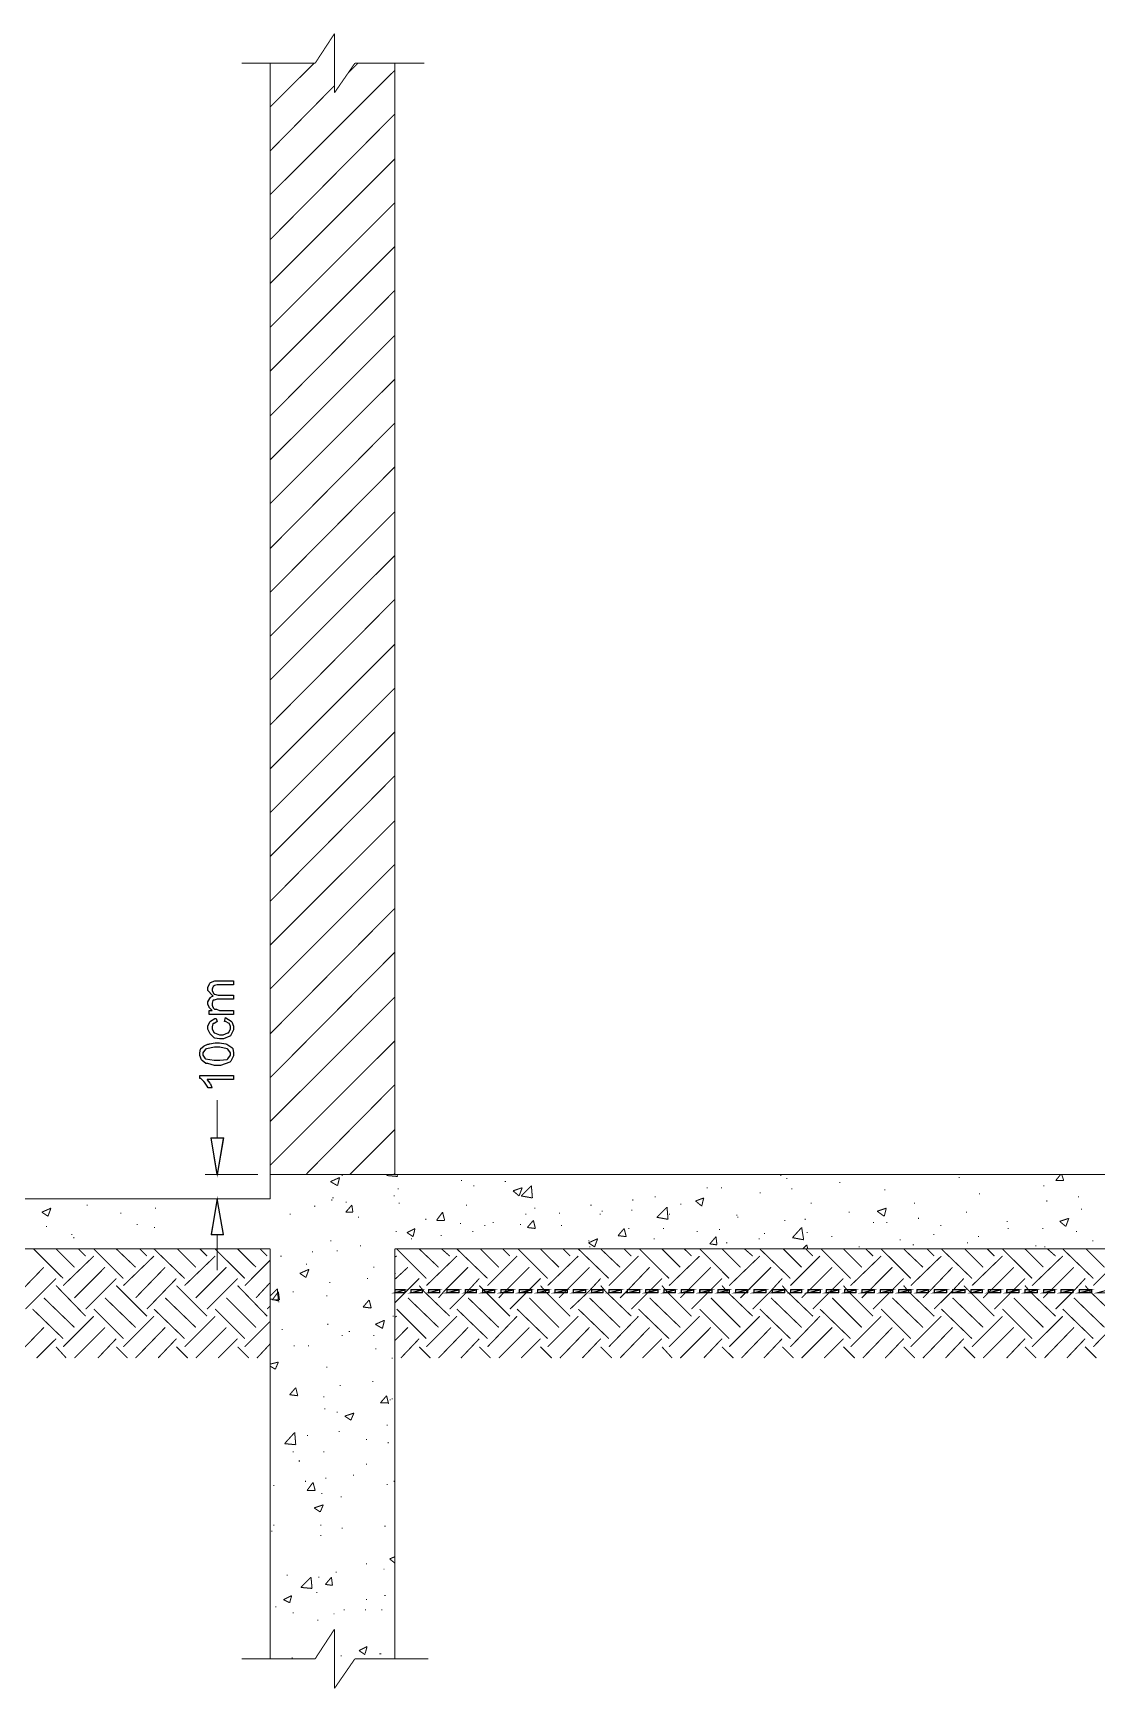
# Model space of a CAD drawing. Header units: metres. Extents: x -593 to 248, y 430 to 1024.
# Drawn here: x -295.5 to -251.3, y 470 to 538.9 of the extents above; entities that cross this region are included whole.
import ezdxf

# ---------------------------------------------------------------- set-up
doc = ezdxf.new("R2010")
doc.units = ezdxf.units.M
doc.header["$MEASUREMENT"] = 0
for name, color, linetype in [('C00-00-00-BLACK', 7, 'Continuous'), ('C00-7E-FF', 150, 'Continuous'), ('C00-FF-00', 3, 'Continuous'), ('C95-49-00', 34, 'Continuous'), ('CFF-7E-00', 30, 'Continuous')]:
    doc.layers.add(name, color=color, linetype=linetype)

msp = doc.modelspace()

# ---------------------------------------------------------------- linework, layer by layer
at = {"layer": 'C00-00-00-BLACK', "const_width": 0.0423}
for points in [[(-283.006, 538.845), (-283.809, 537.617)], [(-283.006, 536.387), (-283.006, 538.845)], [(-283.006, 538.845), (-283.006, 537.617)], [(-286.866, 537.617), (-283.809, 537.617)], [(-285.678, 537.617), (-285.678, 490.394)], [(-285.678, 535.794), (-283.852, 537.617)], [(-282.156, 537.617), (-283.006, 536.387)], [(-282.455, 537.192), (-282.029, 537.617)], [(-282.156, 537.617), (-279.273, 537.617)], [(-280.502, 537.617), (-280.502, 491.413)], [(-285.678, 532.148), (-280.502, 537.318)], [(-285.678, 533.971), (-283.006, 536.683)], [(-285.678, 530.283), (-280.502, 535.498)], [(-285.678, 528.46), (-280.502, 533.633)], [(-285.678, 526.637), (-280.502, 531.81)], [(-285.678, 524.814), (-280.502, 529.987)], [(-285.678, 522.949), (-280.502, 528.164)], [(-285.678, 521.126), (-280.502, 526.298)], [(-285.678, 519.306), (-280.502, 524.475)], [(-285.678, 517.44), (-280.502, 522.653)], [(-285.678, 515.617), (-280.502, 520.83)], [(-285.678, 513.794), (-280.502, 518.964)], [(-285.678, 511.972), (-280.502, 517.144)], [(-285.678, 510.106), (-280.502, 515.32)], [(-285.678, 508.283), (-280.502, 513.456)], [(-285.678, 506.459), (-280.502, 511.633)], [(-285.678, 504.636), (-280.502, 509.81)], [(-285.678, 502.772), (-280.502, 507.987)], [(-285.678, 500.951), (-280.502, 506.12)], [(-285.678, 499.128), (-280.502, 504.299)], [(-285.678, 497.262), (-280.502, 502.475)], [(-285.678, 495.439), (-280.502, 500.652)], [(-285.678, 493.618), (-280.502, 498.786)], [(-285.678, 491.794), (-280.502, 496.966)], [(-284.194, 491.413), (-280.502, 495.143)], [(-282.368, 491.413), (-280.502, 493.279)], [(-285.678, 491.413), (-188.513, 491.413)], [(-283.175, 491.116), (-282.794, 491.286)], [(-283.175, 491.116), (-282.879, 490.947)], [(-282.879, 490.947), (-282.794, 491.286)], [(-282.709, 491.37), (-282.667, 491.37)], [(-280.841, 491.37), (-280.798, 491.413)], [(-280.841, 491.37), (-280.375, 491.329)], [(-280.545, 491.413), (-280.502, 491.455)], [(-280.375, 491.329), (-280.418, 491.413)], [(-280.375, 490.82), (-280.332, 490.82)], [(-277.746, 491.159), (-277.703, 491.159)], [(-277.238, 490.947), (-277.195, 490.947)], [(-275.923, 491.116), (-275.88, 491.116)], [(-275.584, 490.733), (-275.201, 490.863)], [(-275.33, 490.521), (-275.201, 490.863)], [(-275.245, 490.521), (-274.819, 490.947)], [(-274.776, 490.437), (-274.819, 490.947)], [(-273.888, 491.413), (-273.846, 491.413)], [(-267.525, 490.863), (-267.482, 490.863)], [(-266.933, 490.863), (-266.89, 490.863)], [(-264.471, 491.37), (-264.429, 491.37)], [(-264.218, 491.243), (-264.175, 491.243)], [(-264.006, 490.82), (-263.963, 490.82)], [(-262.01, 491.074), (-261.969, 491.074)], [(-257.049, 491.286), (-257.008, 491.286)], [(-255.777, 491.413), (-255.735, 491.413)], [(-255.735, 491.413), (-255.693, 491.413)], [(-253.528, 490.947), (-253.486, 490.947)], [(-253.02, 491.159), (-252.809, 491.413)], [(-253.02, 491.159), (-252.682, 491.159)], [(-252.682, 491.159), (-252.766, 491.413)], [(-298.145, 490.394), (-285.678, 490.394)], [(-293.311, 490.141), (-293.268, 490.141)], [(-283.133, 490.352), (-283.09, 490.352)], [(-283.09, 490.437), (-283.047, 490.437)], [(-282.54, 490.268), (-282.497, 490.268)], [(-282.54, 489.845), (-282.284, 490.141)], [(-282.241, 489.845), (-282.284, 490.141)], [(-280.545, 490.521), (-280.502, 490.521)], [(-280.332, 490.225), (-280.291, 490.225)], [(-277.534, 490.141), (-277.491, 490.141)], [(-275.584, 490.733), (-275.33, 490.521)], [(-275.245, 490.521), (-274.776, 490.437)], [(-272.362, 490.141), (-272.316, 490.141)], [(-270.62, 490.352), (-270.577, 490.352)], [(-269.688, 490.478), (-269.647, 490.478)], [(-268.627, 490.182), (-268.586, 490.182)], [(-267.991, 490.31), (-267.652, 490.437)], [(-267.991, 490.31), (-267.736, 490.098)], [(-267.736, 490.098), (-267.652, 490.437)], [(-265.32, 490.648), (-265.279, 490.648)], [(-263.199, 490.225), (-263.157, 490.225)], [(-260.145, 490.777), (-260.103, 490.777)], [(-258.915, 490.225), (-258.872, 490.225)], [(-256.2, 490.607), (-256.158, 490.607)], [(-253.401, 490.31), (-253.359, 490.31)], [(-252.087, 490.478), (-252.044, 490.478)], [(-295.177, 489.845), (-294.795, 490.012)], [(-295.177, 489.845), (-294.922, 489.675)], [(-294.922, 489.675), (-294.795, 490.012)], [(-291.911, 489.802), (-291.869, 489.802)], [(-290.469, 490.012), (-290.426, 490.012)], [(-284.87, 489.759), (-284.829, 489.759)], [(-283.852, 490.098), (-283.809, 490.098)], [(-282.54, 489.845), (-282.241, 489.845)], [(-282.029, 489.632), (-281.986, 489.632)], [(-279.23, 489.548), (-279.187, 489.548)], [(-278.764, 489.506), (-278.511, 489.845)], [(-278.764, 489.506), (-278.425, 489.506)], [(-278.425, 489.506), (-278.511, 489.845)], [(-275.074, 489.759), (-275.031, 489.759)], [(-274.989, 489.209), (-274.735, 489.506)], [(-274.65, 489.167), (-274.735, 489.506)], [(-274.692, 490.012), (-274.65, 490.012)], [(-273.674, 489.802), (-273.631, 489.802)], [(-271.978, 489.759), (-271.935, 489.759)], [(-271.893, 489.886), (-271.851, 489.886)], [(-270.663, 489.929), (-270.62, 489.929)], [(-269.604, 489.632), (-269.179, 490.055)], [(-269.604, 489.632), (-269.136, 489.548)], [(-269.136, 489.548), (-269.179, 490.055)], [(-269.093, 489.759), (-269.052, 489.759)], [(-266.294, 489.716), (-266.252, 489.716)], [(-266.252, 489.632), (-266.21, 489.632)], [(-264.302, 489.506), (-264.259, 489.506)], [(-263.453, 489.548), (-263.41, 489.548)], [(-261.63, 489.845), (-261.587, 489.845)], [(-260.442, 489.886), (-260.06, 490.012)], [(-260.442, 489.886), (-260.145, 489.675)], [(-260.145, 489.675), (-260.06, 490.012)], [(-258.746, 489.59), (-258.703, 489.59)], [(-256.753, 489.845), (-256.711, 489.845)], [(-255.055, 489.463), (-255.013, 489.463)], [(-252.85, 489.463), (-252.47, 489.59)], [(-252.85, 489.463), (-252.597, 489.252)], [(-252.597, 489.252), (-252.47, 489.59)], [(-251.959, 489.971), (-251.917, 489.971)], [(-295.007, 489.252), (-294.965, 489.252)], [(-293.949, 488.913), (-293.903, 488.913)], [(-293.861, 488.786), (-293.819, 488.786)], [(-291.234, 489.336), (-291.191, 489.336)], [(-290.512, 489.209), (-290.469, 489.209)], [(-280.46, 489.04), (-280.418, 489.04)], [(-279.995, 488.997), (-279.656, 489.167)], [(-279.995, 488.997), (-279.74, 488.828)], [(-279.825, 488.743), (-279.783, 488.743)], [(-279.74, 488.828), (-279.656, 489.167)], [(-278.595, 488.87), (-278.552, 488.87)], [(-277.787, 489.379), (-277.746, 489.379)], [(-277.28, 489.04), (-277.238, 489.04)], [(-276.771, 489.293), (-276.729, 489.293)], [(-276.43, 489.42), (-276.388, 489.42)], [(-275.287, 489.336), (-275.245, 489.336)], [(-274.989, 489.209), (-274.65, 489.167)], [(-273.588, 489.293), (-273.547, 489.293)], [(-272.446, 488.571), (-272.063, 488.743)], [(-272.19, 488.402), (-272.063, 488.743)], [(-271.215, 488.87), (-270.962, 489.167)], [(-271.215, 488.87), (-270.874, 488.828)], [(-270.874, 488.828), (-270.962, 489.167)], [(-270.789, 489.167), (-270.747, 489.167)], [(-269.731, 488.743), (-269.688, 488.743)], [(-269.348, 489.167), (-269.305, 489.167)], [(-267.948, 489.04), (-267.905, 489.04)], [(-267.398, 488.528), (-267.143, 488.828)], [(-267.102, 488.487), (-267.143, 488.828)], [(-267.016, 489.124), (-266.974, 489.124)], [(-265.363, 488.743), (-265.32, 488.743)], [(-265.152, 488.954), (-265.107, 488.954)], [(-263.963, 488.786), (-263.58, 489.209)], [(-263.963, 488.786), (-263.496, 488.698)], [(-263.496, 488.698), (-263.58, 489.209)], [(-263.367, 488.997), (-263.326, 488.997)], [(-262.352, 488.828), (-262.309, 488.828)], [(-260.611, 489.42), (-260.569, 489.42)], [(-260.06, 489.42), (-260.019, 489.42)], [(-258.11, 488.913), (-258.069, 488.913)], [(-257.811, 489.293), (-257.77, 489.293)], [(-256.243, 488.828), (-256.2, 488.828)], [(-255.013, 489.167), (-254.97, 489.167)], [(-253.571, 489.167), (-253.528, 489.167)], [(-252.171, 489.04), (-252.128, 489.04)], [(-298.145, 488.317), (-285.678, 488.317)], [(-285.678, 488.317), (-285.678, 471.278)], [(-283.939, 488.191), (-283.898, 488.191)], [(-283.175, 488.656), (-283.133, 488.656)], [(-282.92, 488.232), (-282.879, 488.232)], [(-281.945, 488.444), (-281.902, 488.444)], [(-280.502, 488.317), (-193.687, 488.317)], [(-280.502, 488.317), (-280.502, 471.278)], [(-272.446, 488.656), (-272.403, 488.656)], [(-272.446, 488.571), (-272.19, 488.402)], [(-272.403, 488.402), (-272.362, 488.402)], [(-267.398, 488.528), (-267.102, 488.487)], [(-266.72, 488.571), (-266.677, 488.571)], [(-263.537, 488.317), (-263.367, 488.487)], [(-263.326, 488.317), (-263.367, 488.487)], [(-261.207, 488.402), (-261.164, 488.402)], [(-259.51, 488.698), (-259.468, 488.698)], [(-258.958, 488.487), (-258.915, 488.487)], [(-257.94, 488.317), (-257.896, 488.317)], [(-257.94, 488.317), (-257.896, 488.317)], [(-256.711, 488.571), (-256.669, 488.571)], [(-253.87, 488.444), (-253.827, 488.444)], [(-253.486, 488.402), (-253.444, 488.402)], [(-251.493, 488.656), (-251.452, 488.656)], [(-285.252, 488.021), (-285.209, 488.021)], [(-284.447, 487.301), (-284.067, 487.47)], [(-284.194, 487.682), (-284.151, 487.682)], [(-284.194, 487.132), (-284.067, 487.47)], [(-281.394, 487.555), (-281.352, 487.555)], [(-284.447, 487.301), (-284.194, 487.132)], [(-283.217, 486.92), (-283.175, 486.92)], [(-281.649, 487.09), (-281.606, 487.09)], [(-280.502, 487.301), (-280.46, 487.301)], [(-285.678, 486.368), (-285.382, 486.664)], [(-285.678, 486.241), (-285.339, 486.156)], [(-285.592, 486.198), (-285.339, 486.537)], [(-285.592, 486.198), (-285.294, 486.198)], [(-285.339, 486.156), (-285.382, 486.664)], [(-285.294, 486.198), (-285.339, 486.537)], [(-285.339, 486.113), (-285.294, 486.113)], [(-284.744, 486.537), (-284.701, 486.537)], [(-283.343, 486.368), (-283.302, 486.368)], [(-281.818, 485.902), (-281.563, 486.198)], [(-281.479, 485.859), (-281.563, 486.198)], [(-281.818, 485.902), (-281.479, 485.859)], [(-281.31, 485.183), (-280.927, 485.351)], [(-281.013, 485.013), (-280.927, 485.351)], [(-280.587, 485.52), (-280.545, 485.52)], [(-285.209, 484.97), (-285.167, 484.97)], [(-283.302, 485.183), (-283.259, 485.183)], [(-282.709, 484.717), (-282.667, 484.717)], [(-282.411, 484.886), (-282.368, 484.886)], [(-281.394, 484.717), (-281.352, 484.717)], [(-281.31, 485.183), (-281.013, 485.013)], [(-284.701, 484.291), (-284.66, 484.291)], [(-284.108, 484.291), (-284.067, 484.291)], [(-281.31, 484.163), (-281.267, 484.163)], [(-285.678, 483.529), (-285.339, 483.613)], [(-285.678, 483.443), (-285.466, 483.317)], [(-285.466, 483.317), (-285.339, 483.613)], [(-283.343, 483.401), (-283.302, 483.401)], [(-280.63, 483.782), (-280.587, 483.782)], [(-284.87, 482.256), (-284.617, 482.552)], [(-284.533, 482.213), (-284.617, 482.552)], [(-282.794, 482.637), (-282.751, 482.637)], [(-281.436, 482.808), (-281.394, 482.808)], [(-284.87, 482.256), (-284.533, 482.213)], [(-283.472, 482.172), (-283.429, 482.172)], [(-281.097, 481.917), (-280.841, 482.213)], [(-281.097, 481.917), (-280.757, 481.917)], [(-280.757, 481.875), (-280.841, 482.213)], [(-280.714, 482.043), (-280.671, 482.043)], [(-280.63, 482.086), (-280.587, 482.086)], [(-283.429, 481.663), (-283.386, 481.663)], [(-282.92, 481.536), (-282.879, 481.536)], [(-282.581, 481.367), (-282.198, 481.494)], [(-282.581, 481.367), (-282.325, 481.197)], [(-282.325, 481.197), (-282.198, 481.494)], [(-285.083, 480.221), (-284.66, 480.689)], [(-284.617, 480.179), (-284.66, 480.689)], [(-284.151, 480.559), (-284.108, 480.559)], [(-282.836, 480.732), (-282.794, 480.732)], [(-280.841, 480.985), (-280.798, 480.985)], [(-285.083, 480.221), (-284.617, 480.179)], [(-284.744, 479.882), (-284.701, 479.882)], [(-283.472, 479.882), (-283.429, 479.882)], [(-281.69, 480.39), (-281.649, 480.39)], [(-280.798, 480.263), (-280.757, 480.263)], [(-284.49, 479.501), (-284.447, 479.501)], [(-281.69, 479.374), (-281.649, 479.374)], [(-285.551, 478.483), (-285.508, 478.483)], [(-284.235, 478.655), (-284.194, 478.655)], [(-284.151, 478.272), (-283.898, 478.612)], [(-283.809, 478.272), (-283.898, 478.612)], [(-283.386, 478.781), (-283.343, 478.781)], [(-282.241, 478.908), (-282.198, 478.908)], [(-280.841, 478.525), (-280.798, 478.525)], [(-280.545, 478.655), (-280.502, 478.655)], [(-284.151, 478.272), (-283.809, 478.272)], [(-283.556, 478.144), (-283.513, 478.144)], [(-282.751, 478.017), (-282.709, 478.017)], [(-283.852, 477.551), (-283.472, 477.678)], [(-283.852, 477.551), (-283.598, 477.381)], [(-283.598, 477.381), (-283.472, 477.678)], [(-285.635, 476.578), (-285.592, 476.578)], [(-285.551, 476.832), (-285.508, 476.832)], [(-283.598, 476.832), (-283.556, 476.832)], [(-283.598, 476.406), (-283.556, 476.406)], [(-282.709, 476.705), (-282.667, 476.705)], [(-280.927, 476.789), (-280.884, 476.789)], [(-281.69, 475.221), (-281.649, 475.221)], [(-280.968, 475.008), (-280.927, 475.008)], [(-280.714, 475.431), (-280.502, 475.517)], [(-280.714, 475.431), (-280.502, 475.262)], [(-284.997, 474.755), (-284.956, 474.755)], [(-284.405, 474.244), (-283.982, 474.669)], [(-283.939, 474.202), (-283.982, 474.669)], [(-283.682, 474.669), (-283.64, 474.669)], [(-283.386, 474.37), (-283.133, 474.669)], [(-283.386, 474.37), (-283.09, 474.329)], [(-283.09, 474.329), (-283.133, 474.669)], [(-282.963, 474.882), (-282.92, 474.882)], [(-285.125, 473.736), (-284.786, 473.906)], [(-285.125, 473.736), (-284.87, 473.608)], [(-284.87, 473.608), (-284.786, 473.906)], [(-284.405, 474.244), (-283.939, 474.202)], [(-283.768, 474.033), (-283.725, 474.033)], [(-281.69, 473.736), (-281.649, 473.736)], [(-280.927, 473.906), (-280.884, 473.906)], [(-285.466, 473.44), (-285.424, 473.44)], [(-284.744, 473.185), (-284.701, 473.185)], [(-283.047, 473.144), (-283.006, 473.144)], [(-282.624, 473.312), (-282.581, 473.312)], [(-281.733, 473.312), (-281.69, 473.312)], [(-281.056, 473.312), (-281.013, 473.312)], [(-283.006, 472.509), (-283.809, 471.278)], [(-283.725, 472.889), (-283.682, 472.889)], [(-283.006, 472.509), (-283.006, 470.047)], [(-281.986, 471.617), (-281.649, 471.787)], [(-281.986, 471.617), (-281.733, 471.448)], [(-281.733, 471.49), (-281.649, 471.787)], [(-283.809, 471.278), (-286.866, 471.278)], [(-284.786, 471.321), (-284.744, 471.321)], [(-283.006, 470.047), (-282.156, 471.278)], [(-282.751, 471.405), (-282.709, 471.405)], [(-282.156, 471.278), (-279.103, 471.278)], [(-281.14, 471.49), (-281.097, 471.49)], [(-281.097, 471.49), (-281.056, 471.49)]]:
    msp.add_lwpolyline(points, dxfattribs=at)
at = {"layer": 'C00-7E-FF', "const_width": 0.0423}
for points in [[(-287.882, 492.939), (-287.882, 494.506)], [(-286.186, 491.413), (-288.393, 491.413)], [(-286.144, 490.394), (-288.393, 490.394)], [(-287.882, 488.913), (-287.882, 487.429)]]:
    msp.add_lwpolyline(points, dxfattribs=at)
for points in [[(-288.136, 492.939), (-287.628, 492.939), (-287.882, 491.413), (-288.136, 492.939)], [(-288.136, 488.913), (-287.628, 488.913), (-287.882, 490.394), (-288.136, 488.913)]]:
    msp.add_lwpolyline(points, close=True, dxfattribs=at)
at = {"layer": 'C00-7E-FF'}
for points in [[(-288.136, 492.939), (-287.628, 492.939), (-287.882, 491.413), (-288.136, 492.939)], [(-288.136, 488.913), (-287.628, 488.913), (-287.882, 490.394), (-288.136, 488.913)]]:
    msp.add_lwpolyline(points, close=True, dxfattribs=at)
at = {"layer": 'C00-FF-00', "const_width": 0.0423}
for points in [[(-280.502, 486.494), (-280.079, 486.621), (-280.079, 486.494), (-280.502, 486.494)], [(-280.502, 486.621), (-280.502, 486.494), (-280.079, 486.621), (-280.502, 486.621)], [(-279.825, 486.494), (-279.357, 486.621), (-279.357, 486.494), (-279.825, 486.494)], [(-279.825, 486.621), (-279.825, 486.494), (-279.357, 486.621), (-279.825, 486.621)], [(-279.103, 486.494), (-278.635, 486.621), (-278.635, 486.494), (-279.103, 486.494)], [(-279.103, 486.621), (-279.103, 486.494), (-278.635, 486.621), (-279.103, 486.621)], [(-278.341, 486.494), (-277.83, 486.621), (-277.83, 486.494), (-278.341, 486.494)], [(-278.341, 486.621), (-278.341, 486.494), (-277.83, 486.621), (-278.341, 486.621)], [(-277.577, 486.494), (-277.108, 486.621), (-277.108, 486.494), (-277.577, 486.494)], [(-277.577, 486.621), (-277.577, 486.494), (-277.108, 486.621), (-277.577, 486.621)], [(-276.857, 486.494), (-276.346, 486.621), (-276.346, 486.494), (-276.857, 486.494)], [(-276.857, 486.621), (-276.857, 486.494), (-276.346, 486.621), (-276.857, 486.621)], [(-276.092, 486.494), (-275.581, 486.621), (-275.581, 486.494), (-276.092, 486.494)], [(-276.092, 486.621), (-276.092, 486.494), (-275.581, 486.621), (-276.092, 486.621)], [(-275.33, 486.494), (-274.819, 486.621), (-274.819, 486.494), (-275.33, 486.494)], [(-275.33, 486.621), (-275.33, 486.494), (-274.819, 486.621), (-275.33, 486.621)], [(-274.565, 486.494), (-274.097, 486.621), (-274.097, 486.494), (-274.565, 486.494)], [(-274.565, 486.621), (-274.565, 486.494), (-274.097, 486.621), (-274.565, 486.621)], [(-273.846, 486.494), (-273.335, 486.621), (-273.335, 486.494), (-273.846, 486.494)], [(-273.846, 486.621), (-273.846, 486.494), (-273.335, 486.621), (-273.846, 486.621)], [(-273.081, 486.494), (-272.57, 486.621), (-272.57, 486.494), (-273.081, 486.494)], [(-273.081, 486.621), (-273.081, 486.494), (-272.57, 486.621), (-273.081, 486.621)], [(-272.316, 486.494), (-271.848, 486.621), (-271.848, 486.494), (-272.316, 486.494)], [(-272.316, 486.621), (-272.316, 486.494), (-271.848, 486.621), (-272.316, 486.621)], [(-271.597, 486.494), (-271.086, 486.621), (-271.086, 486.494), (-271.597, 486.494)], [(-271.597, 486.621), (-271.597, 486.494), (-271.086, 486.621), (-271.597, 486.621)], [(-270.832, 486.494), (-270.321, 486.621), (-270.321, 486.494), (-270.832, 486.494)], [(-270.832, 486.621), (-270.832, 486.494), (-270.321, 486.621), (-270.832, 486.621)], [(-270.07, 486.494), (-269.559, 486.621), (-269.559, 486.494), (-270.07, 486.494)], [(-270.07, 486.621), (-270.07, 486.494), (-269.559, 486.621), (-270.07, 486.621)], [(-269.305, 486.494), (-268.837, 486.621), (-268.837, 486.494), (-269.305, 486.494)], [(-269.305, 486.621), (-269.305, 486.494), (-268.837, 486.621), (-269.305, 486.621)], [(-268.586, 486.494), (-268.075, 486.621), (-268.075, 486.494), (-268.586, 486.494)], [(-268.586, 486.621), (-268.586, 486.494), (-268.075, 486.621), (-268.586, 486.621)], [(-267.821, 486.494), (-267.31, 486.621), (-267.31, 486.494), (-267.821, 486.494)], [(-267.821, 486.621), (-267.821, 486.494), (-267.31, 486.621), (-267.821, 486.621)], [(-267.059, 486.494), (-266.591, 486.621), (-266.591, 486.494), (-267.059, 486.494)], [(-267.059, 486.621), (-267.059, 486.494), (-266.591, 486.621), (-267.059, 486.621)], [(-266.337, 486.494), (-265.826, 486.621), (-265.826, 486.494), (-266.337, 486.494)], [(-266.337, 486.621), (-266.337, 486.494), (-265.826, 486.621), (-266.337, 486.621)], [(-265.575, 486.494), (-265.064, 486.621), (-265.064, 486.494), (-265.575, 486.494)], [(-265.575, 486.621), (-265.575, 486.494), (-265.064, 486.621), (-265.575, 486.621)], [(-264.81, 486.494), (-264.299, 486.621), (-264.299, 486.494), (-264.81, 486.494)], [(-264.81, 486.621), (-264.81, 486.494), (-264.299, 486.621), (-264.81, 486.621)], [(-264.048, 486.494), (-263.58, 486.621), (-263.58, 486.494), (-264.048, 486.494)], [(-264.048, 486.621), (-264.048, 486.494), (-263.58, 486.621), (-264.048, 486.621)], [(-263.326, 486.494), (-262.815, 486.621), (-262.815, 486.494), (-263.326, 486.494)], [(-263.326, 486.621), (-263.326, 486.494), (-262.815, 486.621), (-263.326, 486.621)], [(-262.564, 486.494), (-262.053, 486.621), (-262.053, 486.494), (-262.564, 486.494)], [(-262.564, 486.621), (-262.564, 486.494), (-262.053, 486.621), (-262.564, 486.621)], [(-261.799, 486.494), (-261.331, 486.621), (-261.331, 486.494), (-261.799, 486.494)], [(-261.799, 486.621), (-261.799, 486.494), (-261.331, 486.621), (-261.799, 486.621)], [(-261.08, 486.494), (-260.569, 486.621), (-260.569, 486.494), (-261.08, 486.494)], [(-261.08, 486.621), (-261.08, 486.494), (-260.569, 486.621), (-261.08, 486.621)], [(-260.315, 486.494), (-259.804, 486.621), (-259.804, 486.494), (-260.315, 486.494)], [(-260.315, 486.621), (-260.315, 486.494), (-259.804, 486.621), (-260.315, 486.621)], [(-259.553, 486.494), (-259.042, 486.621), (-259.042, 486.494), (-259.553, 486.494)], [(-259.553, 486.621), (-259.553, 486.494), (-259.042, 486.621), (-259.553, 486.621)], [(-258.788, 486.494), (-258.32, 486.621), (-258.32, 486.494), (-258.788, 486.494)], [(-258.788, 486.621), (-258.788, 486.494), (-258.32, 486.621), (-258.788, 486.621)], [(-258.069, 486.494), (-257.558, 486.621), (-257.558, 486.494), (-258.069, 486.494)], [(-258.069, 486.621), (-258.069, 486.494), (-257.558, 486.621), (-258.069, 486.621)], [(-257.304, 486.494), (-256.793, 486.621), (-256.793, 486.494), (-257.304, 486.494)], [(-257.304, 486.621), (-257.304, 486.494), (-256.793, 486.621), (-257.304, 486.621)], [(-256.542, 486.494), (-256.073, 486.621), (-256.073, 486.494), (-256.542, 486.494)], [(-256.542, 486.621), (-256.542, 486.494), (-256.073, 486.621), (-256.542, 486.621)], [(-255.82, 486.494), (-255.309, 486.621), (-255.309, 486.494), (-255.82, 486.494)], [(-255.82, 486.621), (-255.82, 486.494), (-255.309, 486.621), (-255.82, 486.621)], [(-255.055, 486.494), (-254.544, 486.621), (-254.544, 486.494), (-255.055, 486.494)], [(-255.055, 486.621), (-255.055, 486.494), (-254.544, 486.621), (-255.055, 486.621)], [(-254.293, 486.494), (-253.782, 486.621), (-253.782, 486.494), (-254.293, 486.494)], [(-254.293, 486.621), (-254.293, 486.494), (-253.782, 486.621), (-254.293, 486.621)], [(-253.528, 486.494), (-253.06, 486.621), (-253.06, 486.494), (-253.528, 486.494)], [(-253.528, 486.621), (-253.528, 486.494), (-253.06, 486.621), (-253.528, 486.621)], [(-252.809, 486.494), (-252.298, 486.621), (-252.298, 486.494), (-252.809, 486.494)], [(-252.809, 486.621), (-252.809, 486.494), (-252.298, 486.621), (-252.809, 486.621)], [(-252.044, 486.494), (-251.533, 486.621), (-251.533, 486.494), (-252.044, 486.494)], [(-252.044, 486.621), (-252.044, 486.494), (-251.533, 486.621), (-252.044, 486.621)], [(-251.282, 486.494), (-250.813, 486.621), (-250.813, 486.494), (-251.282, 486.494)]]:
    msp.add_lwpolyline(points, close=True, dxfattribs=at)
at = {"layer": 'C00-FF-00'}
for points in [[(-280.502, 486.621), (-280.502, 486.494), (-280.079, 486.621), (-280.502, 486.621)], [(-280.502, 486.494), (-280.079, 486.621), (-280.079, 486.494), (-280.502, 486.494)], [(-279.825, 486.621), (-279.825, 486.494), (-279.357, 486.621), (-279.825, 486.621)], [(-279.825, 486.494), (-279.357, 486.621), (-279.357, 486.494), (-279.825, 486.494)], [(-279.103, 486.621), (-279.103, 486.494), (-278.635, 486.621), (-279.103, 486.621)], [(-279.103, 486.494), (-278.635, 486.621), (-278.635, 486.494), (-279.103, 486.494)], [(-278.341, 486.621), (-278.341, 486.494), (-277.83, 486.621), (-278.341, 486.621)], [(-278.341, 486.494), (-277.83, 486.621), (-277.83, 486.494), (-278.341, 486.494)], [(-277.577, 486.621), (-277.577, 486.494), (-277.108, 486.621), (-277.577, 486.621)], [(-277.577, 486.494), (-277.108, 486.621), (-277.108, 486.494), (-277.577, 486.494)], [(-276.857, 486.621), (-276.857, 486.494), (-276.346, 486.621), (-276.857, 486.621)], [(-276.857, 486.494), (-276.346, 486.621), (-276.346, 486.494), (-276.857, 486.494)], [(-276.092, 486.621), (-276.092, 486.494), (-275.581, 486.621), (-276.092, 486.621)], [(-276.092, 486.494), (-275.581, 486.621), (-275.581, 486.494), (-276.092, 486.494)], [(-275.33, 486.621), (-275.33, 486.494), (-274.819, 486.621), (-275.33, 486.621)], [(-275.33, 486.494), (-274.819, 486.621), (-274.819, 486.494), (-275.33, 486.494)], [(-274.565, 486.621), (-274.565, 486.494), (-274.097, 486.621), (-274.565, 486.621)], [(-274.565, 486.494), (-274.097, 486.621), (-274.097, 486.494), (-274.565, 486.494)], [(-273.846, 486.621), (-273.846, 486.494), (-273.335, 486.621), (-273.846, 486.621)], [(-273.846, 486.494), (-273.335, 486.621), (-273.335, 486.494), (-273.846, 486.494)], [(-273.081, 486.621), (-273.081, 486.494), (-272.57, 486.621), (-273.081, 486.621)], [(-273.081, 486.494), (-272.57, 486.621), (-272.57, 486.494), (-273.081, 486.494)], [(-272.316, 486.621), (-272.316, 486.494), (-271.848, 486.621), (-272.316, 486.621)], [(-272.316, 486.494), (-271.848, 486.621), (-271.848, 486.494), (-272.316, 486.494)], [(-271.597, 486.621), (-271.597, 486.494), (-271.086, 486.621), (-271.597, 486.621)], [(-271.597, 486.494), (-271.086, 486.621), (-271.086, 486.494), (-271.597, 486.494)], [(-270.832, 486.621), (-270.832, 486.494), (-270.321, 486.621), (-270.832, 486.621)], [(-270.832, 486.494), (-270.321, 486.621), (-270.321, 486.494), (-270.832, 486.494)], [(-270.07, 486.621), (-270.07, 486.494), (-269.559, 486.621), (-270.07, 486.621)], [(-270.07, 486.494), (-269.559, 486.621), (-269.559, 486.494), (-270.07, 486.494)], [(-269.305, 486.621), (-269.305, 486.494), (-268.837, 486.621), (-269.305, 486.621)], [(-269.305, 486.494), (-268.837, 486.621), (-268.837, 486.494), (-269.305, 486.494)], [(-268.586, 486.621), (-268.586, 486.494), (-268.075, 486.621), (-268.586, 486.621)], [(-268.586, 486.494), (-268.075, 486.621), (-268.075, 486.494), (-268.586, 486.494)], [(-267.821, 486.621), (-267.821, 486.494), (-267.31, 486.621), (-267.821, 486.621)], [(-267.821, 486.494), (-267.31, 486.621), (-267.31, 486.494), (-267.821, 486.494)], [(-267.059, 486.621), (-267.059, 486.494), (-266.591, 486.621), (-267.059, 486.621)], [(-267.059, 486.494), (-266.591, 486.621), (-266.591, 486.494), (-267.059, 486.494)], [(-266.337, 486.621), (-266.337, 486.494), (-265.826, 486.621), (-266.337, 486.621)], [(-266.337, 486.494), (-265.826, 486.621), (-265.826, 486.494), (-266.337, 486.494)], [(-265.575, 486.621), (-265.575, 486.494), (-265.064, 486.621), (-265.575, 486.621)], [(-265.575, 486.494), (-265.064, 486.621), (-265.064, 486.494), (-265.575, 486.494)], [(-264.81, 486.621), (-264.81, 486.494), (-264.299, 486.621), (-264.81, 486.621)], [(-264.81, 486.494), (-264.299, 486.621), (-264.299, 486.494), (-264.81, 486.494)], [(-264.048, 486.621), (-264.048, 486.494), (-263.58, 486.621), (-264.048, 486.621)], [(-264.048, 486.494), (-263.58, 486.621), (-263.58, 486.494), (-264.048, 486.494)], [(-263.326, 486.621), (-263.326, 486.494), (-262.815, 486.621), (-263.326, 486.621)], [(-263.326, 486.494), (-262.815, 486.621), (-262.815, 486.494), (-263.326, 486.494)], [(-262.564, 486.621), (-262.564, 486.494), (-262.053, 486.621), (-262.564, 486.621)], [(-262.564, 486.494), (-262.053, 486.621), (-262.053, 486.494), (-262.564, 486.494)], [(-261.799, 486.621), (-261.799, 486.494), (-261.331, 486.621), (-261.799, 486.621)], [(-261.799, 486.494), (-261.331, 486.621), (-261.331, 486.494), (-261.799, 486.494)], [(-261.08, 486.621), (-261.08, 486.494), (-260.569, 486.621), (-261.08, 486.621)], [(-261.08, 486.494), (-260.569, 486.621), (-260.569, 486.494), (-261.08, 486.494)], [(-260.315, 486.621), (-260.315, 486.494), (-259.804, 486.621), (-260.315, 486.621)], [(-260.315, 486.494), (-259.804, 486.621), (-259.804, 486.494), (-260.315, 486.494)], [(-259.553, 486.621), (-259.553, 486.494), (-259.042, 486.621), (-259.553, 486.621)], [(-259.553, 486.494), (-259.042, 486.621), (-259.042, 486.494), (-259.553, 486.494)], [(-258.788, 486.621), (-258.788, 486.494), (-258.32, 486.621), (-258.788, 486.621)], [(-258.788, 486.494), (-258.32, 486.621), (-258.32, 486.494), (-258.788, 486.494)], [(-258.069, 486.621), (-258.069, 486.494), (-257.558, 486.621), (-258.069, 486.621)], [(-258.069, 486.494), (-257.558, 486.621), (-257.558, 486.494), (-258.069, 486.494)], [(-257.304, 486.621), (-257.304, 486.494), (-256.793, 486.621), (-257.304, 486.621)], [(-257.304, 486.494), (-256.793, 486.621), (-256.793, 486.494), (-257.304, 486.494)], [(-256.542, 486.621), (-256.542, 486.494), (-256.073, 486.621), (-256.542, 486.621)], [(-256.542, 486.494), (-256.073, 486.621), (-256.073, 486.494), (-256.542, 486.494)], [(-255.82, 486.621), (-255.82, 486.494), (-255.309, 486.621), (-255.82, 486.621)], [(-255.82, 486.494), (-255.309, 486.621), (-255.309, 486.494), (-255.82, 486.494)], [(-255.055, 486.621), (-255.055, 486.494), (-254.544, 486.621), (-255.055, 486.621)], [(-255.055, 486.494), (-254.544, 486.621), (-254.544, 486.494), (-255.055, 486.494)], [(-254.293, 486.621), (-254.293, 486.494), (-253.782, 486.621), (-254.293, 486.621)], [(-254.293, 486.494), (-253.782, 486.621), (-253.782, 486.494), (-254.293, 486.494)], [(-253.528, 486.621), (-253.528, 486.494), (-253.06, 486.621), (-253.528, 486.621)], [(-253.528, 486.494), (-253.06, 486.621), (-253.06, 486.494), (-253.528, 486.494)], [(-252.809, 486.621), (-252.809, 486.494), (-252.298, 486.621), (-252.809, 486.621)], [(-252.809, 486.494), (-252.298, 486.621), (-252.298, 486.494), (-252.809, 486.494)], [(-252.044, 486.621), (-252.044, 486.494), (-251.533, 486.621), (-252.044, 486.621)], [(-252.044, 486.494), (-251.533, 486.621), (-251.533, 486.494), (-252.044, 486.494)]]:
    msp.add_lwpolyline(points, close=True, dxfattribs=at)
at = {"layer": 'C95-49-00', "const_width": 0.0423}
for points in [[(-294.288, 487.09), (-295.517, 488.317)], [(-293.819, 487.555), (-294.584, 488.317)], [(-293.353, 488.021), (-293.65, 488.317)], [(-291.784, 487.09), (-293.014, 488.317)], [(-291.277, 487.555), (-292.08, 488.317)], [(-290.808, 488.021), (-291.107, 488.317)], [(-289.239, 487.09), (-290.512, 488.317)], [(-288.773, 487.555), (-289.535, 488.317)], [(-288.307, 488.021), (-288.603, 488.317)], [(-286.736, 487.09), (-287.967, 488.317)], [(-286.27, 487.555), (-287.035, 488.317)], [(-285.805, 488.021), (-286.101, 488.317)], [(-279.187, 487.09), (-280.418, 488.317)], [(-278.679, 487.555), (-279.484, 488.317)], [(-278.214, 488.021), (-278.552, 488.317)], [(-276.642, 487.09), (-277.916, 488.317)], [(-276.176, 487.555), (-276.941, 488.317)], [(-275.711, 488.021), (-276.007, 488.317)], [(-274.142, 487.09), (-275.372, 488.317)], [(-273.674, 487.555), (-274.439, 488.317)], [(-273.208, 488.021), (-273.504, 488.317)], [(-271.597, 487.09), (-272.869, 488.317)], [(-271.131, 487.555), (-271.935, 488.317)], [(-270.663, 488.021), (-270.962, 488.317)], [(-269.093, 487.09), (-270.324, 488.317)], [(-268.627, 487.555), (-269.39, 488.317)], [(-268.162, 488.021), (-268.459, 488.317)], [(-266.594, 487.09), (-267.821, 488.317)], [(-266.125, 487.555), (-266.89, 488.317)], [(-265.616, 488.021), (-265.955, 488.317)], [(-264.048, 487.09), (-265.32, 488.317)], [(-263.58, 487.555), (-264.345, 488.317)], [(-263.114, 488.021), (-263.41, 488.317)], [(-261.546, 487.09), (-262.775, 488.317)], [(-261.08, 487.555), (-261.842, 488.317)], [(-260.611, 488.021), (-260.91, 488.317)], [(-259.042, 487.09), (-260.272, 488.317)], [(-258.535, 487.555), (-259.338, 488.317)], [(-258.069, 488.021), (-258.365, 488.317)], [(-256.497, 487.09), (-257.77, 488.317)], [(-256.031, 487.555), (-256.795, 488.317)], [(-255.565, 488.021), (-255.861, 488.317)], [(-253.997, 487.09), (-255.227, 488.317)], [(-253.528, 487.555), (-254.293, 488.317)], [(-253.02, 488.021), (-253.359, 488.317)], [(-251.452, 487.09), (-252.723, 488.317)], [(-250.986, 487.555), (-251.748, 488.317)], [(-296.322, 486.282), (-295.091, 487.555)], [(-294.288, 486.793), (-293.014, 488.021)], [(-293.819, 486.282), (-292.549, 487.555)], [(-291.784, 486.793), (-290.512, 488.021)], [(-291.277, 486.282), (-290.046, 487.555)], [(-289.239, 486.793), (-287.967, 488.021)], [(-288.773, 486.282), (-287.501, 487.555)], [(-286.736, 486.793), (-285.678, 487.852)], [(-280.502, 487.979), (-280.418, 488.021)], [(-280.502, 487.047), (-279.952, 487.555)], [(-279.187, 486.793), (-277.916, 488.021)], [(-278.679, 486.282), (-278.468, 486.537), (-277.45, 487.555)], [(-276.642, 486.793), (-275.414, 488.021)], [(-276.176, 486.282), (-275.923, 486.537), (-274.904, 487.555)], [(-274.142, 486.793), (-272.869, 488.021)], [(-273.674, 486.282), (-273.42, 486.537), (-272.403, 487.555)], [(-271.597, 486.793), (-270.366, 488.021)], [(-271.131, 486.282), (-270.874, 486.537), (-269.901, 487.555)], [(-269.093, 486.793), (-267.821, 488.021)], [(-268.627, 486.282), (-268.374, 486.537), (-267.356, 487.555)], [(-266.594, 486.793), (-265.32, 488.021)], [(-266.125, 486.282), (-265.871, 486.537), (-264.853, 487.555)], [(-264.048, 486.793), (-262.818, 488.021)], [(-263.58, 486.282), (-263.326, 486.537), (-262.309, 487.555)], [(-261.546, 486.793), (-260.272, 488.021)], [(-261.08, 486.282), (-260.822, 486.537), (-259.807, 487.555)], [(-259.042, 486.793), (-257.77, 488.021)], [(-258.535, 486.282), (-258.28, 486.537), (-257.304, 487.555)], [(-256.497, 486.793), (-255.227, 488.021)], [(-256.031, 486.282), (-255.777, 486.537), (-254.759, 487.555)], [(-253.997, 486.793), (-252.723, 488.021)], [(-253.528, 486.282), (-253.275, 486.537), (-252.258, 487.555)], [(-251.452, 486.793), (-250.221, 488.021)], [(-295.856, 485.817), (-294.584, 487.09)], [(-293.353, 485.52), (-294.584, 486.793)], [(-293.353, 485.817), (-292.08, 487.09)], [(-290.808, 485.52), (-292.08, 486.793)], [(-290.808, 485.817), (-289.578, 487.09)], [(-288.307, 485.52), (-289.578, 486.793)], [(-288.307, 485.817), (-287.035, 487.09)], [(-285.805, 485.52), (-287.035, 486.793)], [(-286.27, 486.282), (-285.678, 486.92)], [(-280.502, 486.071), (-280.036, 486.537), (-279.484, 487.09)], [(-278.214, 485.52), (-279.273, 486.537), (-279.484, 486.793)], [(-278.214, 485.817), (-277.491, 486.537), (-276.984, 487.09)], [(-275.711, 485.52), (-276.729, 486.537), (-276.984, 486.793)], [(-275.711, 485.817), (-274.989, 486.537), (-274.439, 487.09)], [(-273.208, 485.52), (-274.227, 486.537), (-274.439, 486.793)], [(-273.208, 485.817), (-272.446, 486.537), (-271.935, 487.09)], [(-270.663, 485.52), (-271.724, 486.537), (-271.935, 486.793)], [(-270.663, 485.817), (-269.943, 486.537), (-269.39, 487.09)], [(-268.162, 485.52), (-269.179, 486.537), (-269.39, 486.793)], [(-268.162, 485.817), (-267.439, 486.537), (-266.89, 487.09)], [(-265.616, 485.52), (-266.677, 486.537), (-266.89, 486.793)], [(-265.616, 485.817), (-264.894, 486.537), (-264.387, 487.09)], [(-263.114, 485.52), (-264.175, 486.537), (-264.387, 486.793)], [(-263.114, 485.817), (-262.394, 486.537), (-261.842, 487.09)], [(-260.611, 485.52), (-261.63, 486.537), (-261.842, 486.793)], [(-260.611, 485.817), (-259.892, 486.537), (-259.338, 487.09)], [(-258.069, 485.52), (-259.127, 486.537), (-259.338, 486.793)], [(-258.069, 485.817), (-257.347, 486.537), (-256.838, 487.09)], [(-255.565, 485.52), (-256.585, 486.537), (-256.838, 486.793)], [(-255.565, 485.817), (-254.843, 486.537), (-254.293, 487.09)], [(-253.02, 485.52), (-254.081, 486.537), (-254.293, 486.793)], [(-253.02, 485.817), (-252.3, 486.537), (-251.791, 487.09)], [(-250.517, 485.52), (-251.578, 486.537), (-251.791, 486.793)], [(-293.819, 485.054), (-295.091, 486.282)], [(-291.277, 485.054), (-292.549, 486.282)], [(-288.773, 485.054), (-290.046, 486.282)], [(-286.27, 485.054), (-287.501, 486.282)], [(-278.679, 485.054), (-279.952, 486.282)], [(-276.176, 485.054), (-277.45, 486.282)], [(-273.674, 485.054), (-274.904, 486.282)], [(-271.131, 485.054), (-272.403, 486.282)], [(-268.627, 485.054), (-269.901, 486.282)], [(-266.125, 485.054), (-267.356, 486.282)], [(-263.58, 485.054), (-264.853, 486.282)], [(-261.08, 485.054), (-262.309, 486.282)], [(-258.535, 485.054), (-259.807, 486.282)], [(-256.031, 485.054), (-257.304, 486.282)], [(-253.528, 485.054), (-254.759, 486.282)], [(-250.986, 485.054), (-252.258, 486.282)], [(-294.288, 484.587), (-295.56, 485.817)], [(-294.288, 484.248), (-293.014, 485.52)], [(-291.784, 484.587), (-293.014, 485.817)], [(-291.784, 484.248), (-290.512, 485.52)], [(-289.239, 484.587), (-290.512, 485.817)], [(-289.239, 484.248), (-287.967, 485.52)], [(-286.736, 484.587), (-287.967, 485.817)], [(-286.736, 484.248), (-285.678, 485.309)], [(-285.805, 485.817), (-285.678, 485.945)], [(-280.502, 485.479), (-280.418, 485.52)], [(-279.187, 484.587), (-280.418, 485.817)], [(-279.187, 484.248), (-277.916, 485.52)], [(-276.642, 484.587), (-277.916, 485.817)], [(-276.642, 484.248), (-275.414, 485.52)], [(-274.142, 484.587), (-275.414, 485.817)], [(-274.142, 484.248), (-272.869, 485.52)], [(-271.597, 484.587), (-272.869, 485.817)], [(-271.597, 484.248), (-270.366, 485.52)], [(-269.093, 484.587), (-270.366, 485.817)], [(-269.093, 484.248), (-267.821, 485.52)], [(-266.594, 484.587), (-267.821, 485.817)], [(-266.594, 484.248), (-265.32, 485.52)], [(-264.048, 484.587), (-265.32, 485.817)], [(-264.048, 484.248), (-262.818, 485.52)], [(-261.546, 484.587), (-262.818, 485.817)], [(-261.546, 484.248), (-260.272, 485.52)], [(-259.042, 484.587), (-260.272, 485.817)], [(-259.042, 484.248), (-257.77, 485.52)], [(-256.497, 484.587), (-257.77, 485.817)], [(-256.497, 484.248), (-255.227, 485.52)], [(-253.997, 484.587), (-255.227, 485.817)], [(-253.997, 484.248), (-252.723, 485.52)], [(-251.452, 484.587), (-252.723, 485.817)], [(-251.452, 484.248), (-250.221, 485.52)], [(-296.322, 483.782), (-295.091, 485.054)], [(-293.819, 483.782), (-292.549, 485.054)], [(-291.277, 483.782), (-290.046, 485.054)], [(-288.773, 483.782), (-287.501, 485.054)], [(-280.502, 484.502), (-279.952, 485.054)], [(-278.679, 483.782), (-277.45, 485.054)], [(-276.176, 483.782), (-274.904, 485.054)], [(-273.631, 483.782), (-272.403, 485.054)], [(-271.131, 483.782), (-269.901, 485.054)], [(-268.627, 483.782), (-267.356, 485.054)], [(-266.082, 483.782), (-264.853, 485.054)], [(-263.58, 483.782), (-262.309, 485.054)], [(-261.037, 483.782), (-259.807, 485.054)], [(-258.535, 483.782), (-257.304, 485.054)], [(-256.031, 483.782), (-254.759, 485.054)], [(-253.486, 483.782), (-252.258, 485.054)], [(-295.39, 483.782), (-294.584, 484.587)], [(-294.16, 483.782), (-294.584, 484.248)], [(-292.845, 483.782), (-292.08, 484.587)], [(-291.615, 483.782), (-292.08, 484.248)], [(-290.343, 483.782), (-289.578, 484.587)], [(-289.112, 483.782), (-289.578, 484.248)], [(-287.84, 483.782), (-287.035, 484.587)], [(-286.567, 483.782), (-287.035, 484.248)], [(-286.228, 483.782), (-285.678, 484.375)], [(-280.248, 483.782), (-279.484, 484.587)], [(-279.018, 483.782), (-279.484, 484.248)], [(-277.746, 483.782), (-276.984, 484.587)], [(-276.515, 483.782), (-276.984, 484.248)], [(-275.245, 483.782), (-274.439, 484.587)], [(-273.973, 483.782), (-274.439, 484.248)], [(-272.699, 483.782), (-271.935, 484.587)], [(-271.469, 483.782), (-271.935, 484.248)], [(-270.197, 483.782), (-269.39, 484.587)], [(-268.966, 483.782), (-269.39, 484.248)], [(-267.652, 483.782), (-266.89, 484.587)], [(-266.421, 483.782), (-266.89, 484.248)], [(-265.152, 483.782), (-264.387, 484.587)], [(-263.922, 483.782), (-264.387, 484.248)], [(-262.648, 483.782), (-261.842, 484.587)], [(-261.376, 483.782), (-261.842, 484.248)], [(-260.103, 483.782), (-259.338, 484.587)], [(-258.872, 483.782), (-259.338, 484.248)], [(-257.6, 483.782), (-256.838, 484.587)], [(-256.37, 483.782), (-256.838, 484.248)], [(-255.055, 483.782), (-254.293, 484.587)], [(-253.827, 483.782), (-254.293, 484.248)], [(-252.554, 483.782), (-251.791, 484.587)], [(-251.325, 483.782), (-251.791, 484.248)]]:
    msp.add_lwpolyline(points, dxfattribs=at)
at = {"layer": 'CFF-7E-00'}
for points in [[(-287.205, 498.067), (-288.223, 498.067), (-288.223, 498.237), (-288.094, 498.237), (-288.104, 498.248), (-288.212, 498.354), (-288.223, 498.363), (-288.223, 498.363), (-288.266, 498.492), (-288.266, 498.533), (-288.266, 498.587), (-288.19, 498.723), (-288.178, 498.744), (-288.178, 498.766), (-288.073, 498.82), (-288.051, 498.829), (-288.083, 498.851), (-288.266, 499.059), (-288.266, 499.128), (-288.266, 499.192), (-288.19, 499.372), (-288.178, 499.382), (-288.157, 499.393), (-287.983, 499.467), (-287.924, 499.467), (-287.205, 499.467), (-287.205, 499.298), (-287.84, 499.298), (-287.883, 499.298), (-287.999, 499.266), (-288.008, 499.255), (-288.008, 499.255), (-288.051, 499.224), (-288.051, 499.212), (-288.062, 499.203), (-288.094, 499.116), (-288.094, 499.086), (-288.094, 499.044), (-288.03, 498.927), (-288.008, 498.916), (-287.999, 498.905), (-287.848, 498.872), (-287.797, 498.872), (-287.205, 498.872), (-287.205, 498.702), (-287.882, 498.702), (-287.882, 498.702), (-288.01, 498.66), (-288.051, 498.66), (-288.062, 498.65), (-288.094, 498.53), (-288.094, 498.49), (-288.094, 498.459), (-288.062, 498.374), (-288.051, 498.363), (-288.051, 498.343), (-287.989, 498.279), (-287.967, 498.279), (-287.914, 498.279), (-287.794, 498.237), (-287.755, 498.237), (-287.205, 498.237), (-287.205, 498.067)], [(-287.585, 497.771), (-287.543, 497.94), (-287.522, 497.931), (-287.3, 497.793), (-287.289, 497.771), (-287.268, 497.761), (-287.205, 497.579), (-287.205, 497.517), (-287.205, 497.433), (-287.311, 497.2), (-287.332, 497.178), (-287.353, 497.158), (-287.622, 497.051), (-287.712, 497.051), (-287.786, 497.051), (-287.987, 497.083), (-288.008, 497.093), (-288.03, 497.104), (-288.168, 497.242), (-288.178, 497.262), (-288.19, 497.284), (-288.266, 497.46), (-288.266, 497.517), (-288.266, 497.581), (-288.19, 497.761), (-288.178, 497.771), (-288.157, 497.793), (-287.983, 497.898), (-287.924, 497.898), (-287.882, 497.771), (-287.903, 497.761), (-288.015, 497.685), (-288.051, 497.685), (-288.062, 497.676), (-288.094, 497.557), (-288.094, 497.517), (-288.094, 497.465), (-288.03, 497.316), (-288.008, 497.305), (-287.999, 497.296), (-287.783, 497.221), (-287.712, 497.221), (-287.639, 497.221), (-287.438, 497.296), (-287.416, 497.305), (-287.406, 497.316), (-287.332, 497.468), (-287.332, 497.517), (-287.332, 497.56), (-287.365, 497.676), (-287.374, 497.685), (-287.385, 497.696), (-287.535, 497.771), (-287.585, 497.771)], [(-287.882, 495.948), (-287.989, 495.948), (-288.276, 496.022), (-288.307, 496.032), (-288.361, 496.032), (-288.51, 496.15), (-288.519, 496.16), (-288.542, 496.182), (-288.603, 496.356), (-288.603, 496.414), (-288.603, 496.467), (-288.573, 496.616), (-288.562, 496.626), (-288.562, 496.657), (-288.446, 496.743), (-288.435, 496.753), (-288.426, 496.764), (-288.274, 496.837), (-288.223, 496.837), (-288.203, 496.849), (-287.963, 496.882), (-287.882, 496.882), (-287.786, 496.882), (-287.523, 496.849), (-287.501, 496.837), (-287.48, 496.827), (-287.268, 496.689), (-287.246, 496.667), (-287.236, 496.657), (-287.205, 496.475), (-287.205, 496.414), (-287.205, 496.341), (-287.311, 496.128), (-287.332, 496.117), (-287.363, 496.086), (-287.752, 495.948), (-287.882, 495.948)], [(-287.882, 496.16), (-287.777, 496.16), (-287.469, 496.192), (-287.458, 496.201), (-287.438, 496.223), (-287.332, 496.367), (-287.332, 496.414), (-287.332, 496.467), (-287.438, 496.616), (-287.458, 496.626), (-287.469, 496.637), (-287.779, 496.71), (-287.882, 496.71), (-287.999, 496.71), (-288.329, 496.637), (-288.35, 496.626), (-288.372, 496.616), (-288.477, 496.464), (-288.477, 496.414), (-288.477, 496.372), (-288.404, 496.255), (-288.393, 496.244), (-288.372, 496.223), (-288.004, 496.16), (-287.882, 496.16)], [(-287.205, 495.525), (-287.205, 495.355), (-288.307, 495.355), (-288.297, 495.345), (-288.19, 495.208), (-288.178, 495.186), (-288.168, 495.176), (-288.104, 495.027), (-288.094, 495.016), (-288.266, 495.016), (-288.277, 495.038), (-288.415, 495.251), (-288.435, 495.271), (-288.446, 495.282), (-288.565, 495.398), (-288.603, 495.398), (-288.603, 495.525), (-287.205, 495.525)]]:
    msp.add_lwpolyline(points, close=True, dxfattribs=at)

doc.saveas('drawing.dxf')
